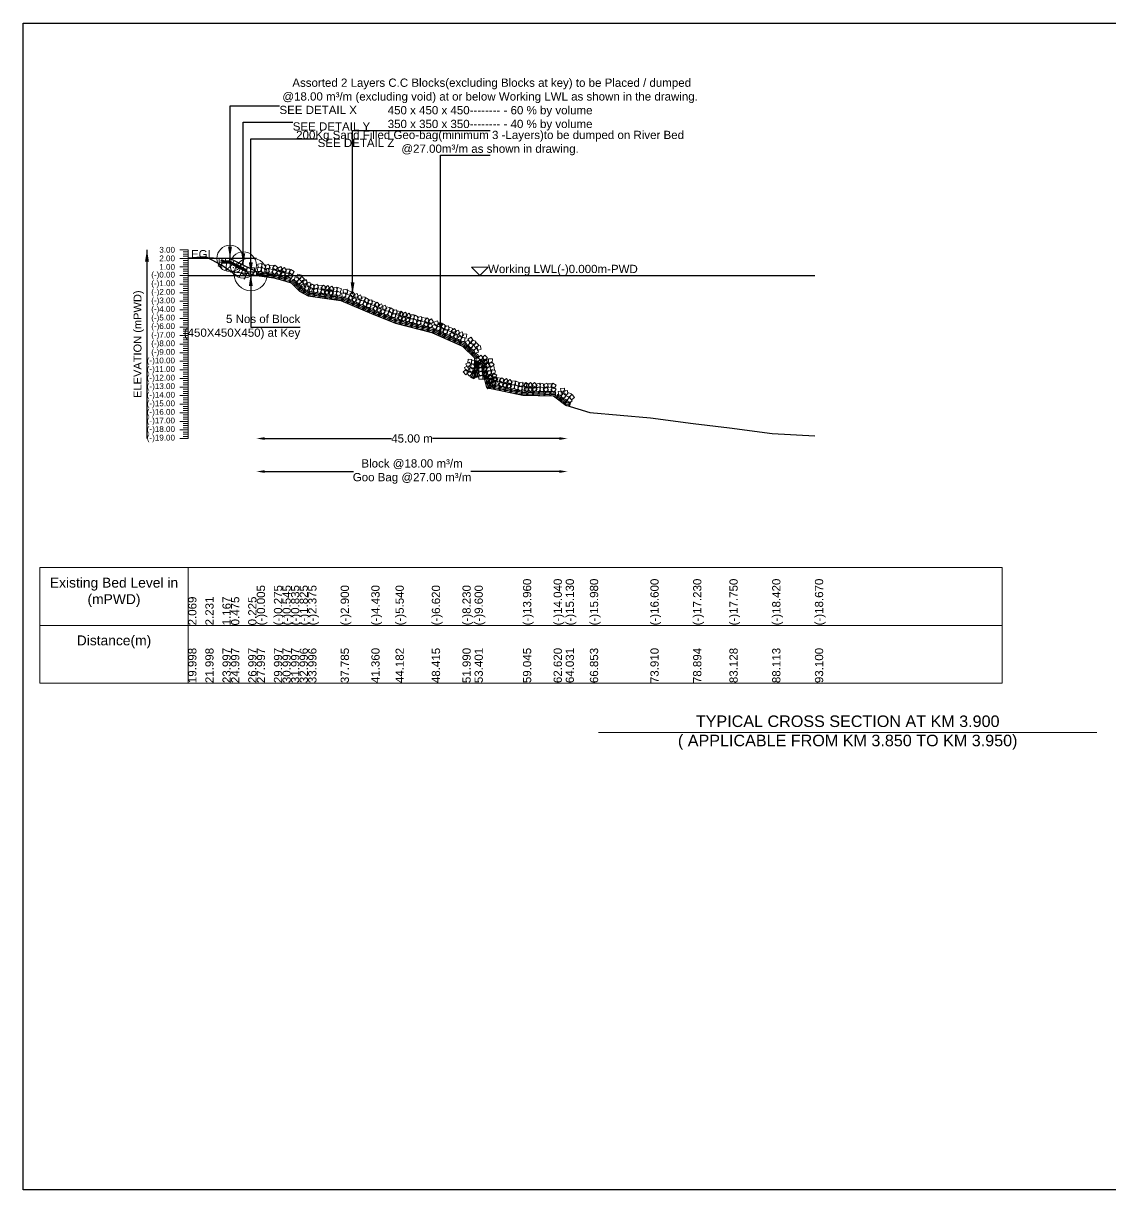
# Model space of a CAD drawing. Header units: inches. Extents: x 89000 to 1304432, y -10828 to 220529.
# Drawn here: x 776460 to 783055, y 172130 to 179201 of the extents above; entities that cross this region are included whole.
import ezdxf

# ---------------------------------------------------------------- set-up
doc = ezdxf.new("R2010")
doc.units = ezdxf.units.IN
doc.header["$LTSCALE"] = 7
doc.header["$MEASUREMENT"] = 0
for name, color, linetype, lineweight in [('Cross section Data Border', 7, 'Continuous', 9), ('Cross Section Labels', 7, 'Continuous', 9), ('Existing_Bed_Level for Xsection', 7, 'Continuous', 25), ('Long Section Labels', 7, 'Continuous', 9)]:
    doc.layers.add(name, color=color, linetype=linetype, lineweight=lineweight)
doc.styles.get("Standard").update_dxf_attribs({"font": 'arial.ttf'})
doc.dimstyles.new('Appron Lebeling Style', dxfattribs={"dimtxt": 50, "dimasz": 50, "dimexe": 0.18, "dimexo": 0.0625, "dimgap": 0.09, "dimtad": 0, "dimtih": 1, "dimtoh": 1, "dimdec": 4, "dimzin": 0, "dimdsep": 46, "dimtxsty": 'Standard', "dimcen": 0.09, "dimse1": 1, "dimse2": 1, "dimadec": 0, "dimazin": 0, "dimtfac": 1, "dimtdec": 4, "dimtofl": 0, "dimtmove": 0, "dimatfit": 3, "dimfxl": 1, "dimtolj": 1, "dimtzin": 0, "dimarcsym": 0})
doc.dimstyles.get("Standard").update_dxf_attribs({"dimtxt": 0.18, "dimasz": 0.18, "dimexe": 0.18, "dimexo": 0.0625, "dimgap": 0.09, "dimtad": 0, "dimtih": 1, "dimtoh": 1, "dimdec": 4, "dimzin": 0, "dimdsep": 46, "dimtxsty": 'Standard', "dimcen": 0.09, "dimadec": 0, "dimazin": 0, "dimtfac": 1, "dimtdec": 4, "dimtofl": 0, "dimtmove": 0, "dimatfit": 3, "dimfxl": 1, "dimtolj": 1, "dimtzin": 0, "dimarcsym": 0})

# ---------------------------------------------------------------- blocks, each defined once
blk = doc.blocks.new('*D76')
at = {"layer": 'Cross Section Labels', "color": 0, "lineweight": -2, "transparency": 16777216}
for p, q in [((777924.5, 176683.5), (778693.8, 176683.5)), ((779710.4, 176683.5), (778941, 176683.5))]:
    blk.add_line(p, q, dxfattribs=at)
at = {"layer": 'Cross Section Labels', "color": 0, "transparency": 16777216}
for points in [[(777924.5, 176691.8), (777924.5, 176675.1), (777874.5, 176683.5)], [(779710.4, 176691.8), (779710.4, 176675.1), (779760.4, 176683.5)]]:
    blk.add_solid(points, dxfattribs=at)
at = {"layer": 'Defpoints', "color": 0, "transparency": 16777216}
for p in [(777874.5, 177671.5), (779760.4, 176881.4), (779760.4, 176683.5)]:
    blk.add_point(p, dxfattribs=at)
at = {"layer": 'Cross Section Labels', "color": 0, "transparency": 16777216, "insert": (778817.4, 176683.5), "char_height": 50, "attachment_point": 5}
blk.add_mtext('\\A1;45.00 m', dxfattribs=at)
blk = doc.blocks.new('*D77')
at = {"layer": 'Cross Section Labels', "color": 0, "lineweight": -2, "transparency": 16777216}
for p, q in [((777924.5, 176483.5), (778461.8, 176483.5)), ((779710.4, 176483.5), (779173, 176483.5))]:
    blk.add_line(p, q, dxfattribs=at)
at = {"layer": 'Cross Section Labels', "color": 0, "transparency": 16777216}
for points in [[(777924.5, 176491.8), (777924.5, 176475.1), (777874.5, 176483.5)], [(779710.4, 176491.8), (779710.4, 176475.1), (779760.4, 176483.5)]]:
    blk.add_solid(points, dxfattribs=at)
at = {"layer": 'Defpoints', "color": 0, "transparency": 16777216}
for p in [(777874.5, 177671.5), (779760.4, 176881.4), (779760.4, 176483.5)]:
    blk.add_point(p, dxfattribs=at)
at = {"layer": 'Cross Section Labels', "color": 0, "transparency": 16777216, "insert": (778817.4, 176483.5), "char_height": 50, "attachment_point": 5}
blk.add_mtext('\\A1;Block @18.00 m³/m ^JGoo Bag @27.00 m³/m ', dxfattribs=at)

msp = doc.modelspace()

# ---------------------------------------------------------------- linework, layer by layer
msp.add_lwpolyline([(776459.68143, 179200.63194), (786459.68143, 179200.63194), (786459.68143, 172129.63194), (776459.68143, 172129.63194)], close=True)
at = {"layer": 'Cross section Data Border'}
msp.add_lwpolyline([(776559.68143, 175900.63194), (782396.83804, 175900.63194), (782396.83804, 175200.63194), (776559.68143, 175200.63194)], close=True, dxfattribs=at)
for points in [[(777459.68143, 175900.63194), (777459.68143, 175200.63194)], [(776559.68143, 175550.63194), (782396.83804, 175550.63194)]]:
    msp.add_lwpolyline(points, dxfattribs=at)
at = {"layer": 'Cross Section Labels'}
msp.add_lwpolyline([(779228.5064, 177671.47194), (779278.5064, 177721.47194), (779178.5064, 177721.47194)], close=True, dxfattribs=at)
msp.add_lwpolyline([(779947.68143, 174900.63194), (781459.68143, 174900.63194), (782971.68143, 174900.63194)], dxfattribs=at)
for centre, radius in [((777713.3064, 177775.47194), 80), ((777793.9064, 177735.17194), 80), ((777839.4064, 177679.27194), 100)]:
    msp.add_circle(centre, radius, dxfattribs=at)
at = {"layer": 'Existing_Bed_Level for Xsection'}
for points in [[(777459.68143, 177779.05994), (777563.67025, 177787.48394), (777667.65907, 177732.15594), (777719.65348, 177696.17194), (777823.6423, 177683.17194), (777875.63671, 177671.21194), (777979.62553, 177657.17194), (778031.61994, 177643.13194), (778083.61435, 177628.05194), (778135.60876, 177576.57194), (778187.60317, 177547.97194), (778384.6141, 177520.67194), (778570.52869, 177441.11194), (778717.23531, 177383.39194), (778937.37656, 177327.23194), (779123.28574, 177243.51194), (779196.63898, 177172.27194), (779196.63898, 177049.03194), (779231.01433, 177146.79194), (779270.0018, 176992.35194), (779490.14086, 176945.55194), (779676.04637, 176941.39194), (779749.40358, 176884.71194), (779896.14106, 176840.51194), (780263.09871, 176808.27194), (780522.28754, 176775.51194), (780742.4569, 176748.47194), (781001.67622, 176713.63194), (781260.97927, 176700.63194)], [(777874.5064, 177775.47194), (777459.68143, 177775.47194)], [(777921.3064, 177671.47194), (777716.60027, 177773.825), (777713.3064, 177775.47194), (777709.62374, 177775.47194), (777662.82374, 177775.47194)], [(777662.82374, 177759.87194), (777709.62374, 177759.87194), (777816.0064, 177706.68061)], [(777662.82374, 177754.67194), (777708.39618, 177754.67194), (777816.0064, 177700.86683)], [(777662.82374, 177749.47194), (777707.16863, 177749.47194), (777816.0064, 177695.05305)], [(777459.68143, 177671.47194), (781260.97927, 177671.47194)]]:
    msp.add_lwpolyline(points, dxfattribs=at)
at = {"layer": 'Long Section Labels'}
for points in [[(777459.68143, 177827.47194), (777409.68143, 177827.47194)], [(777459.68143, 177775.47194), (777409.68143, 177775.47194)], [(777459.68143, 177814.47194), (777429.68143, 177814.47194)], [(777459.68143, 177801.47194), (777429.68143, 177801.47194)], [(777459.68143, 177788.47194), (777429.68143, 177788.47194)], [(777459.68143, 176683.47194), (777459.68143, 176735.47194), (777459.68143, 176787.47194), (777459.68143, 176839.47194), (777459.68143, 176891.47194), (777459.68143, 176943.47194), (777459.68143, 176995.47194), (777459.68143, 177047.47194), (777459.68143, 177099.47194), (777459.68143, 177151.47194), (777459.68143, 177203.47194), (777459.68143, 177255.47194), (777459.68143, 177307.47194), (777459.68143, 177359.47194), (777459.68143, 177411.47194), (777459.68143, 177463.47194), (777459.68143, 177515.47194), (777459.68143, 177567.47194), (777459.68143, 177619.47194), (777459.68143, 177671.47194), (777459.68143, 177723.47194), (777459.68143, 177775.47194), (777459.68143, 177827.47194)], [(777459.68143, 177723.47194), (777409.68143, 177723.47194)], [(777459.68143, 177762.47194), (777429.68143, 177762.47194)], [(777459.68143, 177749.47194), (777429.68143, 177749.47194)], [(777459.68143, 177736.47194), (777429.68143, 177736.47194)], [(777459.68143, 177710.47194), (777429.68143, 177710.47194)], [(777459.68143, 177697.47194), (777429.68143, 177697.47194)], [(777459.68143, 177671.47194), (777409.68143, 177671.47194)], [(777459.68143, 177684.47194), (777429.68143, 177684.47194)], [(777459.68143, 177658.47194), (777429.68143, 177658.47194)], [(777459.68143, 177645.47194), (777429.68143, 177645.47194)], [(777459.68143, 177632.47194), (777429.68143, 177632.47194)], [(777459.68143, 177619.47194), (777409.68143, 177619.47194)], [(777459.68143, 177567.47194), (777409.68143, 177567.47194)], [(777459.68143, 177606.47194), (777429.68143, 177606.47194)], [(777459.68143, 177593.47194), (777429.68143, 177593.47194)], [(777459.68143, 177580.47194), (777429.68143, 177580.47194)], [(777459.68143, 177554.47194), (777429.68143, 177554.47194)], [(777459.68143, 177515.47194), (777409.68143, 177515.47194)], [(777459.68143, 177541.47194), (777429.68143, 177541.47194)], [(777459.68143, 177528.47194), (777429.68143, 177528.47194)], [(777459.68143, 177502.47194), (777429.68143, 177502.47194)], [(777459.68143, 177489.47194), (777429.68143, 177489.47194)], [(777459.68143, 177463.47194), (777409.68143, 177463.47194)], [(777459.68143, 177411.47194), (777409.68143, 177411.47194)], [(777459.68143, 177476.47194), (777429.68143, 177476.47194)], [(777459.68143, 177450.47194), (777429.68143, 177450.47194)], [(777459.68143, 177437.47194), (777429.68143, 177437.47194)], [(777459.68143, 177424.47194), (777429.68143, 177424.47194)], [(777459.68143, 177359.47194), (777409.68143, 177359.47194)], [(777459.68143, 177398.47194), (777429.68143, 177398.47194)], [(777459.68143, 177385.47194), (777429.68143, 177385.47194)], [(777459.68143, 177372.47194), (777429.68143, 177372.47194)], [(777459.68143, 177346.47194), (777429.68143, 177346.47194)], [(777459.68143, 177307.47194), (777409.68143, 177307.47194)], [(777459.68143, 177333.47194), (777429.68143, 177333.47194)], [(777459.68143, 177320.47194), (777429.68143, 177320.47194)], [(777459.68143, 177294.47194), (777429.68143, 177294.47194)], [(777459.68143, 177281.47194), (777429.68143, 177281.47194)], [(777459.68143, 177255.47194), (777409.68143, 177255.47194)], [(777459.68143, 177203.47194), (777409.68143, 177203.47194)], [(777459.68143, 177268.47194), (777429.68143, 177268.47194)], [(777459.68143, 177242.47194), (777429.68143, 177242.47194)], [(777459.68143, 177229.47194), (777429.68143, 177229.47194)], [(777459.68143, 177216.47194), (777429.68143, 177216.47194)], [(777459.68143, 177151.47194), (777409.68143, 177151.47194)], [(777459.68143, 177190.47194), (777429.68143, 177190.47194)], [(777459.68143, 177177.47194), (777429.68143, 177177.47194)], [(777459.68143, 177164.47194), (777429.68143, 177164.47194)], [(777459.68143, 177138.47194), (777429.68143, 177138.47194)], [(777459.68143, 177099.47194), (777409.68143, 177099.47194)], [(777459.68143, 177125.47194), (777429.68143, 177125.47194)], [(777459.68143, 177112.47194), (777429.68143, 177112.47194)], [(777459.68143, 177086.47194), (777429.68143, 177086.47194)], [(777459.68143, 177073.47194), (777429.68143, 177073.47194)], [(777459.68143, 177060.47194), (777429.68143, 177060.47194)], [(777459.68143, 177047.47194), (777409.68143, 177047.47194)], [(777459.68143, 176995.47194), (777409.68143, 176995.47194)], [(777459.68143, 177034.47194), (777429.68143, 177034.47194)], [(777459.68143, 177021.47194), (777429.68143, 177021.47194)], [(777459.68143, 177008.47194), (777429.68143, 177008.47194)], [(777459.68143, 176943.47194), (777409.68143, 176943.47194)], [(777459.68143, 176982.47194), (777429.68143, 176982.47194)], [(777459.68143, 176969.47194), (777429.68143, 176969.47194)], [(777459.68143, 176956.47194), (777429.68143, 176956.47194)], [(777459.68143, 176930.47194), (777429.68143, 176930.47194)], [(777459.68143, 176917.47194), (777429.68143, 176917.47194)], [(777459.68143, 176891.47194), (777409.68143, 176891.47194)], [(777459.68143, 176904.47194), (777429.68143, 176904.47194)], [(777459.68143, 176878.47194), (777429.68143, 176878.47194)], [(777459.68143, 176865.47194), (777429.68143, 176865.47194)], [(777459.68143, 176852.47194), (777429.68143, 176852.47194)], [(777459.68143, 176839.47194), (777409.68143, 176839.47194)], [(777459.68143, 176787.47194), (777409.68143, 176787.47194)], [(777459.68143, 176826.47194), (777429.68143, 176826.47194)], [(777459.68143, 176813.47194), (777429.68143, 176813.47194)], [(777459.68143, 176800.47194), (777429.68143, 176800.47194)], [(777459.68143, 176735.47194), (777409.68143, 176735.47194)], [(777459.68143, 176774.47194), (777429.68143, 176774.47194)], [(777459.68143, 176761.47194), (777429.68143, 176761.47194)], [(777459.68143, 176748.47194), (777429.68143, 176748.47194)], [(777459.68143, 176722.47194), (777429.68143, 176722.47194)], [(777459.68143, 176709.47194), (777429.68143, 176709.47194)], [(777459.68143, 176683.47194), (777409.68143, 176683.47194)], [(777459.68143, 176696.47194), (777429.68143, 176696.47194)]]:
    msp.add_lwpolyline(points, dxfattribs=at)
for points in [[(777662.82374, 177775.47194), (777647.22374, 177775.47194), (777647.22374, 177752.07194), (777662.82374, 177752.07194)], [(777686.22374, 177775.47194), (777662.82374, 177775.47194), (777662.82374, 177759.87194), (777686.22374, 177759.87194)], [(777709.62374, 177775.47194), (777686.22374, 177775.47194), (777686.22374, 177759.87194), (777709.62374, 177759.87194)], [(777737.52987, 177763.3602), (777716.60027, 177773.825), (777709.62374, 177759.87194), (777730.55333, 177749.40714)], [(777662.82374, 177752.07194), (777647.22374, 177752.07194), (777647.22374, 177728.67194), (777662.82374, 177728.67194)], [(777758.45946, 177752.89541), (777737.52987, 177763.3602), (777730.55333, 177749.40714), (777751.48293, 177738.94234)], [(777779.38906, 177742.43061), (777758.45946, 177752.89541), (777751.48293, 177738.94234), (777772.41253, 177728.47754)], [(777800.31865, 177731.96581), (777779.38906, 177742.43061), (777772.41253, 177728.47754), (777793.34212, 177718.01275)], [(777821.24825, 177721.50101), (777800.31865, 177731.96581), (777793.34212, 177718.01275), (777814.27172, 177707.54795)], [(777827.7064, 177694.87194), (777804.3064, 177694.87194), (777804.3064, 177671.47194), (777827.7064, 177671.47194)], [(777839.4064, 177718.27194), (777816.0064, 177718.27194), (777816.0064, 177694.87194), (777839.4064, 177694.87194)], [(777851.1064, 177694.87194), (777827.7064, 177694.87194), (777827.7064, 177671.47194), (777851.1064, 177671.47194)], [(777862.8064, 177718.27194), (777839.4064, 177718.27194), (777839.4064, 177694.87194), (777862.8064, 177694.87194)], [(777874.5064, 177694.87194), (777851.1064, 177694.87194), (777851.1064, 177671.47194), (777874.5064, 177671.47194)], [(777901.30939, 177720.77374), (777878.10022, 177717.79142), (777881.08253, 177694.58225), (777904.29171, 177697.56457)], [(777904.44032, 177743.96333), (777881.23115, 177740.98102), (777884.21346, 177717.77184), (777907.42264, 177720.75416)], [(777929.69443, 177710.82545), (777908.10716, 177719.85594), (777899.07668, 177698.26867), (777920.66395, 177689.23818)], [(777932.82537, 177734.01505), (777911.23809, 177743.04554), (777902.20761, 177721.45826), (777923.79488, 177712.42778)], [(777943.96675, 177716.67809), (777922.31319, 177707.80773), (777931.18355, 177686.15417), (777952.83711, 177695.02453)], [(777947.09768, 177739.86769), (777925.44412, 177730.99732), (777934.31448, 177709.34376), (777955.96804, 177718.21413)], [(777973.92501, 177708.31453), (777950.73541, 177711.44546), (777947.60448, 177688.25587), (777970.79407, 177685.12494)], [(777977.05594, 177731.50412), (777953.86634, 177734.63506), (777950.73541, 177711.44546), (777973.92501, 177708.31453)], [(778000.36486, 177697.26962), (777981.83899, 177711.56479), (777967.54381, 177693.03892), (777986.06969, 177678.74374)], [(778003.49579, 177720.45921), (777984.96992, 177734.75439), (777970.67474, 177716.22851), (777989.20062, 177701.93334)], [(778015.73512, 177704.14913), (777995.44283, 177692.49654), (778007.09543, 177672.20425), (778027.38772, 177683.85684)], [(778021.83531, 177726.74001), (778001.54302, 177715.08741), (778013.19562, 177694.79512), (778033.48791, 177706.44772)], [(778049.98203, 177677.76937), (778038.31328, 177698.05237), (778018.03027, 177686.38362), (778029.69902, 177666.10062)], [(778056.08222, 177700.36024), (778044.41347, 177720.64325), (778024.13046, 177708.9745), (778035.79921, 177688.69149)], [(778075.65491, 177709.44154), (778052.25973, 177709.9162), (778051.78506, 177686.52102), (778075.18025, 177686.04635)], [(778102.2615, 177695.41413), (778082.24287, 177707.53082), (778070.12618, 177687.51219), (778090.14481, 177675.3955)], [(778069.13679, 177686.96768), (778045.74161, 177687.44235), (778045.26694, 177664.04716), (778068.66213, 177663.5725)], [(778095.74339, 177672.94027), (778075.72475, 177685.05697), (778063.60806, 177665.03834), (778083.62669, 177652.92164)], [(778130.63551, 177657.76803), (778108.00658, 177663.7255), (778102.04911, 177641.09657), (778124.67804, 177635.1391)], [(778149.51676, 177633.05072), (778132.88841, 177649.51456), (778116.42457, 177632.88621), (778133.05292, 177616.42237)], [(778147.09935, 177674.39638), (778124.47042, 177680.35385), (778118.51295, 177657.72492), (778141.14188, 177651.76745)], [(778165.98059, 177649.67907), (778149.35224, 177666.14291), (778132.88841, 177649.51456), (778149.51676, 177633.05072)], [(778163.97439, 177608.31142), (778157.79222, 177630.88), (778135.22364, 177624.69783), (778141.40581, 177602.12925)], [(778180.43823, 177624.93977), (778174.25606, 177647.50835), (778151.68748, 177641.32618), (778157.86965, 177618.7576)], [(778177.8837, 177642.52939), (778155.40871, 177636.0152), (778161.9229, 177613.54021), (778184.39789, 177620.0544)], [(778204.90719, 177608.78811), (778198.3751, 177631.25791), (778175.9053, 177624.72583), (778182.43739, 177602.25603)], [(778166.60587, 177622.02645), (778144.13088, 177615.51226), (778150.64507, 177593.03727), (778173.12006, 177599.55146)], [(778193.62936, 177588.28517), (778187.09727, 177610.75497), (778164.62747, 177604.22289), (778171.15956, 177581.75309)], [(778213.78475, 177593.54716), (778191.06039, 177599.1296), (778185.47796, 177576.40524), (778208.20231, 177570.8228)], [(778224.13201, 177589.8446), (778202.57639, 177598.9504), (778193.4706, 177577.39479), (778215.02621, 177568.28899)], [(778227.34388, 177613.02313), (778205.78826, 177622.12892), (778196.68247, 177600.57331), (778218.23808, 177591.46751)], [(778225.06258, 177614.0501), (778202.33822, 177619.63254), (778196.75579, 177596.90818), (778219.48014, 177591.32574)], [(778238.42466, 177595.64738), (778216.74027, 177586.85266), (778225.53498, 177565.16827), (778247.21938, 177573.96299)], [(778241.63653, 177618.8259), (778219.95214, 177610.03119), (778228.74686, 177588.34679), (778250.43125, 177597.14151)], [(778268.35354, 177587.17928), (778245.17502, 177590.39115), (778241.96315, 177567.21263), (778265.14167, 177564.00076)], [(778271.56541, 177610.3578), (778248.38689, 177613.56967), (778245.17502, 177590.39115), (778268.35354, 177587.17928)], [(778294.75468, 177576.04213), (778276.27882, 177590.40189), (778261.91906, 177571.92604), (778280.39491, 177557.56627)], [(778297.96655, 177599.22065), (778279.49069, 177613.58041), (778265.13093, 177595.10456), (778283.60678, 177580.7448)], [(778303.79305, 177587.161), (778285.1266, 177573.04987), (778299.23773, 177554.38343), (778317.90417, 177568.49455)], [(778307.00492, 177610.33952), (778288.33848, 177596.2284), (778302.4496, 177577.56195), (778321.11604, 177591.67307)], [(778341.0845, 177565.29573), (778326.95852, 177583.95093), (778308.30332, 177569.82495), (778322.4293, 177551.16975)], [(778344.29638, 177588.47425), (778330.17039, 177607.12946), (778311.51519, 177593.00347), (778325.64117, 177574.34827)], [(778358.03152, 177577.40883), (778334.81208, 177574.50756), (778337.71335, 177551.28811), (778360.93279, 177554.18938)], [(778361.24339, 177600.58735), (778338.02395, 177597.68608), (778340.92522, 177574.46663), (778364.14466, 177577.36791)], [(778386.38166, 177567.36151), (778364.82605, 177576.4673), (778355.72025, 177554.91169), (778377.27586, 177545.80589)], [(778389.59353, 177590.54003), (778368.03792, 177599.64583), (778358.93212, 177578.09021), (778380.48774, 177568.98442)], [(778413.93913, 177567.07689), (778390.70363, 177564.30715), (778393.47337, 177541.07165), (778416.70887, 177543.84139)], [(778423.14533, 177588.58981), (778399.90983, 177585.82007), (778402.67957, 177562.58457), (778425.91507, 177565.35431)], [(778440.57873, 177551.02142), (778419.06581, 177560.22763), (778409.8596, 177538.71471), (778431.37253, 177529.5085)], [(778449.78494, 177572.53434), (778428.27202, 177581.74055), (778419.06581, 177560.22763), (778440.57873, 177551.02142)], [(778472.31815, 177554.83377), (778458.27931, 177573.55464), (778439.55844, 177559.51579), (778453.59729, 177540.79492)], [(778483.96704, 177563.17791), (778462.24188, 177554.4844), (778470.93539, 177532.75923), (778492.66056, 177541.45275)], [(778514.17866, 177532.25865), (778505.46785, 177553.97689), (778483.74961, 177545.26608), (778492.46042, 177523.54784)], [(778463.11195, 177533.32085), (778449.0731, 177552.04171), (778430.35223, 177538.00287), (778444.39108, 177519.282)], [(778474.76084, 177541.66499), (778453.03567, 177532.97148), (778461.72918, 177511.24631), (778483.45435, 177519.93983)], [(778504.97245, 177510.74573), (778496.26164, 177532.46397), (778474.54341, 177523.75316), (778483.25422, 177502.03492)], [(778524.51246, 177517.96493), (778501.34916, 177521.28484), (778498.02925, 177498.12155), (778521.19254, 177494.80164)], [(778533.71866, 177539.47785), (778510.55537, 177542.79776), (778507.23546, 177519.63447), (778530.39875, 177516.31456)], [(778549.21297, 177500.80208), (778530.81873, 177515.26623), (778516.35457, 177496.87199), (778534.74882, 177482.40784)], [(778558.41918, 177522.315), (778540.02494, 177536.77916), (778525.56078, 177518.38491), (778543.95502, 177503.92076)], [(778564.52958, 177502.63345), (778541.29407, 177499.86371), (778544.06381, 177476.62821), (778567.29932, 177479.39795)], [(778573.73578, 177524.14637), (778550.50028, 177521.37663), (778553.27002, 177498.14113), (778576.50552, 177500.91087)], [(778591.16918, 177486.57798), (778569.65626, 177495.78419), (778560.45005, 177474.27127), (778581.96297, 177465.06506)], [(778600.37539, 177508.0909), (778578.86246, 177517.29711), (778569.65626, 177495.78419), (778591.16918, 177486.57798)], [(778612.86407, 177470.13961), (778598.27878, 177488.43795), (778579.98043, 177473.85267), (778594.56572, 177455.55432)], [(778621.43129, 177491.91489), (778606.846, 177510.21323), (778588.54766, 177495.62794), (778603.13295, 177477.3296)], [(778632.82883, 177500.59922), (778611.36972, 177491.26826), (778620.70068, 177469.80916), (778642.15978, 177479.14011)], [(778663.93988, 177470.58515), (778654.59184, 177492.03682), (778633.14017, 177482.68877), (778642.48821, 177461.23711)], [(778624.2616, 177478.82394), (778602.80249, 177469.49299), (778612.13345, 177448.03388), (778633.59256, 177457.36484)], [(778655.37266, 177448.80987), (778646.02461, 177470.26154), (778624.57295, 177460.9135), (778633.92099, 177439.46183)], [(778674.69106, 177456.60266), (778651.43987, 177459.23745), (778648.80509, 177435.98626), (778672.05628, 177433.35147)], [(778683.25829, 177478.37794), (778660.0071, 177481.01272), (778657.37231, 177457.76153), (778680.62351, 177455.12675)], [(778699.88739, 177440.17634), (778681.07425, 177454.09127), (778667.15931, 177435.27813), (778685.97246, 177421.36319)], [(778708.45462, 177461.95161), (778689.64147, 177475.86655), (778675.72654, 177457.0534), (778694.53969, 177443.13847)], [(778715.14327, 177442.45899), (778691.99964, 177439.00465), (778695.45399, 177415.86102), (778718.59761, 177419.31536)], [(778723.7105, 177464.23427), (778700.56687, 177460.77992), (778704.02121, 177437.6363), (778727.16484, 177441.09064)], [(778742.24515, 177427.1968), (778720.46988, 177435.76403), (778711.90265, 177413.98875), (778733.67793, 177405.42153)], [(778750.81238, 177448.97208), (778729.03711, 177457.53931), (778720.46988, 177435.76403), (778742.24515, 177427.1968)], [(778761.57581, 177415.9539), (778744.82207, 177432.29012), (778728.48585, 177415.53638), (778745.23959, 177399.20016)], [(778767.3601, 177438.62771), (778750.60636, 177454.96394), (778734.27014, 177438.2102), (778751.02388, 177421.87398)], [(778771.80114, 177425.99203), (778751.67346, 177414.05734), (778763.60815, 177393.92967), (778783.73582, 177405.86435)], [(778777.58543, 177448.66584), (778757.45776, 177436.73116), (778769.39244, 177416.60348), (778789.52012, 177428.53817)], [(778806.4129, 177400.09283), (778794.46219, 177420.21099), (778774.34402, 177408.26028), (778786.29473, 177388.14212)], [(778812.19719, 177422.76664), (778800.24648, 177442.88481), (778780.12832, 177430.9341), (778792.07902, 177410.81593)], [(778830.39274, 177432.90816), (778806.99449, 177432.62225), (778807.2804, 177409.224), (778830.67865, 177409.50991)], [(778857.44116, 177419.75285), (778837.03932, 177431.21256), (778825.57961, 177410.81072), (778845.98145, 177399.35101)], [(778872.29318, 177423.92054), (778849.76115, 177417.60647), (778856.07522, 177395.07444), (778878.60726, 177401.38851)], [(778901.08707, 177412.15796), (778878.41326, 177417.94225), (778872.62896, 177395.26844), (778895.30278, 177389.48414)], [(778926.07682, 177398.13766), (778909.32308, 177414.47389), (778892.98685, 177397.72015), (778909.74059, 177381.38392)], [(778824.60845, 177410.23434), (778801.21019, 177409.94843), (778801.49611, 177386.55018), (778824.89436, 177386.83609)], [(778851.65687, 177397.07903), (778831.25503, 177408.53874), (778819.79532, 177388.1369), (778840.19716, 177376.67719)], [(778866.50889, 177401.24673), (778843.97686, 177394.93265), (778850.29093, 177372.40062), (778872.82296, 177378.71469)], [(778895.30278, 177389.48414), (778872.62896, 177395.26844), (778866.84467, 177372.59462), (778889.51849, 177366.81033)], [(778920.29252, 177375.46385), (778903.53879, 177391.80007), (778887.20256, 177375.04633), (778903.9563, 177358.71011)], [(778930.51786, 177385.50197), (778910.39018, 177373.56729), (778922.32486, 177353.43961), (778942.45254, 177365.3743)], [(778936.30215, 177408.17579), (778916.17447, 177396.24111), (778928.10916, 177376.11343), (778948.23683, 177388.04811)], [(778970.29695, 177354.33085), (778961.99528, 177376.20875), (778940.11738, 177367.90708), (778948.41905, 177346.02918)], [(778979.90529, 177375.6672), (778971.60362, 177397.54509), (778949.72573, 177389.24343), (778958.02739, 177367.36553)], [(778989.969, 177361.18205), (778966.87209, 177364.93611), (778963.11803, 177341.8392), (778986.21494, 177338.08514)], [(778999.57734, 177382.51839), (778976.48043, 177386.27245), (778972.72637, 177363.17555), (778995.82328, 177359.42149)], [(779014.34305, 177343.55863), (778996.22351, 177358.36547), (778981.41668, 177340.24593), (778999.53621, 177325.43909)], [(779023.95139, 177364.89498), (779005.83185, 177379.70181), (778991.02502, 177361.58228), (779009.14456, 177346.77544)], [(779029.69132, 177345.10222), (779006.40793, 177342.76905), (779008.7411, 177319.48566), (779032.02449, 177321.81882)], [(779039.29967, 177366.43856), (779016.01627, 177364.1054), (779018.34944, 177340.82201), (779041.63283, 177343.15517)], [(779065.63325, 177349.88595), (779044.2969, 177359.49429), (779034.68856, 177338.15794), (779056.0249, 177328.5496)], [(779087.83028, 177331.76558), (779074.14527, 177350.74664), (779055.16422, 177337.06162), (779068.84923, 177318.08057)], [(779056.0249, 177328.5496), (779034.68856, 177338.15794), (779025.08021, 177316.82159), (779046.41656, 177307.21325)], [(779078.22194, 177310.42924), (779064.53692, 177329.41029), (779045.55587, 177315.72527), (779059.24089, 177296.74422)], [(779090.02539, 177318.55328), (779068.14089, 177310.26904), (779076.42512, 177288.38454), (779098.30963, 177296.66878)], [(779099.63373, 177339.88963), (779077.74923, 177331.60539), (779086.03347, 177309.72089), (779107.91797, 177318.00513)], [(779119.65138, 177287.07245), (779111.34972, 177308.95035), (779089.47182, 177300.64869), (779097.77349, 177278.77079)], [(779129.25973, 177308.4088), (779120.95806, 177330.2867), (779099.08017, 177321.98503), (779107.38183, 177300.10714)], [(779139.32343, 177293.92365), (779116.22653, 177297.67771), (779112.47247, 177274.5808), (779135.56938, 177270.82674)], [(779148.93178, 177315.26), (779125.83487, 177319.01406), (779122.08081, 177295.91715), (779145.17772, 177292.16309)], [(779172.45065, 177260.57046), (779160.45979, 177280.66472), (779140.36553, 177268.67386), (779152.35639, 177248.5796)], [(779188.75338, 177277.3568), (779176.76252, 177297.45105), (779156.66826, 177285.46019), (779168.65913, 177265.36593)], [(779203.70932, 177273.57892), (779181.02399, 177279.31792), (779175.28499, 177256.6326), (779197.97032, 177250.8936)], [(779187.40658, 177256.79259), (779164.72126, 177262.53159), (779158.98226, 177239.84627), (779181.66758, 177234.10727)], [(779206.52529, 177232.2585), (779189.73895, 177248.56123), (779173.43622, 177231.7749), (779190.22255, 177215.47217)], [(779222.82802, 177249.04483), (779206.04169, 177265.34756), (779189.73895, 177248.56123), (779206.52529, 177232.2585)], [(779221.22079, 177207.65976), (779214.82129, 177230.16767), (779192.31337, 177223.76817), (779198.71288, 177201.26025)], [(779237.52353, 177224.44609), (779231.12403, 177246.95401), (779208.61611, 177240.5545), (779215.01561, 177218.04659)], [(779165.33991, 177145.79951), (779144.24579, 177135.67044), (779154.37487, 177114.57632), (779175.46898, 177124.7054)], [(779156.84334, 177164.81889), (779155.0637, 177141.48666), (779178.39593, 177139.70703), (779180.17556, 177163.03926)], [(779187.41495, 177138.03727), (779166.32083, 177127.90819), (779176.44991, 177106.81407), (779197.54403, 177116.94315)], [(779178.91838, 177157.05664), (779177.13875, 177133.72441), (779200.47098, 177131.94478), (779202.25061, 177155.27701)], [(779251.40528, 177171.86578), (779234.86557, 177188.41866), (779218.31268, 177171.87896), (779234.85239, 177155.32607)], [(779234.86557, 177131.92607), (779251.40528, 177148.47896), (779234.85239, 177165.01866), (779218.31268, 177148.46578)], [(779249.19016, 177116.80209), (779243.12926, 177139.40354), (779220.52781, 177133.34264), (779226.58871, 177110.74119)], [(779274.80528, 177171.86578), (779258.26557, 177188.41866), (779241.71268, 177171.87896), (779258.25239, 177155.32607)], [(779258.26557, 177131.92607), (779274.80528, 177148.47896), (779258.25239, 177165.01866), (779241.71268, 177148.46578)], [(779272.59016, 177116.80209), (779266.52926, 177139.40354), (779243.92781, 177133.34264), (779249.98871, 177110.74119)], [(779281.44181, 177136.97304), (779281.7863, 177160.3705), (779258.38884, 177160.71499), (779258.04435, 177137.31753)], [(779292.18724, 177125.90561), (779275.89301, 177142.7002), (779259.09843, 177126.40597), (779275.39266, 177109.61138)], [(779304.13004, 177142.70055), (779304.47453, 177166.09801), (779281.07707, 177166.4425), (779280.73258, 177143.04504)], [(779314.87547, 177131.63312), (779298.58124, 177148.42771), (779281.78666, 177132.13348), (779298.08089, 177115.33889)], [(779145.58472, 177102.53671), (779127.83402, 177087.28965), (779143.08107, 177069.53895), (779160.83177, 177084.78601)], [(779136.48792, 177113.60783), (779146.60019, 177092.50565), (779167.70237, 177102.61792), (779157.59009, 177123.7201)], [(779167.65976, 177094.77446), (779149.90906, 177079.5274), (779165.15612, 177061.77671), (779182.90681, 177077.02376)], [(779158.56296, 177105.84558), (779168.67523, 177084.7434), (779189.77741, 177094.85568), (779179.66514, 177115.95785)], [(779250.83891, 177073.9803), (779239.15105, 177094.2523), (779218.87905, 177082.56443), (779230.56692, 177062.29244)], [(779243.12926, 177087.34119), (779249.19016, 177109.94264), (779226.58871, 177116.00354), (779220.52781, 177093.40209)], [(779246.55898, 177043.17237), (779246.55898, 177066.57237), (779223.15898, 177066.57237), (779223.15898, 177043.17237)], [(779274.23891, 177073.9803), (779262.55105, 177094.2523), (779242.27905, 177082.56443), (779253.96692, 177062.29244)], [(779266.52926, 177087.34119), (779272.59016, 177109.94264), (779249.98871, 177116.00354), (779243.92781, 177093.40209)], [(779269.95898, 177043.17237), (779269.95898, 177066.57237), (779246.55898, 177066.57237), (779246.55898, 177043.17237)], [(779295.57821, 177094.9872), (779289.8507, 177117.67543), (779267.16248, 177111.94792), (779272.88999, 177089.2597)], [(779295.1707, 177066.33603), (779301.54116, 177088.85218), (779279.02501, 177095.22265), (779272.65455, 177072.70649)], [(779308.86998, 177062.13468), (779288.78179, 177074.13572), (779276.78076, 177054.04754), (779296.86894, 177042.0465)], [(779310.33662, 177055.22923), (779289.48957, 177065.85752), (779278.86128, 177045.01047), (779299.70833, 177034.38218)], [(779318.26644, 177100.71471), (779312.53893, 177123.40294), (779289.8507, 177117.67543), (779295.57821, 177094.9872)], [(779317.85893, 177072.06354), (779324.22939, 177094.57969), (779301.71324, 177100.95016), (779295.34277, 177078.434)], [(779331.5582, 177067.86219), (779311.47002, 177079.86323), (779299.46898, 177059.77505), (779319.55717, 177047.77401)], [(779325.00864, 177059.99202), (779302.74934, 177052.77512), (779309.96623, 177030.51582), (779332.22553, 177037.73272)], [(779305.47069, 177032.34075), (779284.62364, 177042.96903), (779273.99535, 177022.12198), (779294.84241, 177011.4937)], [(779302.60922, 177019.3615), (779314.59426, 177039.45923), (779294.49653, 177051.44427), (779282.51149, 177031.34653)], [(779320.19992, 177008.20372), (779308.79132, 177028.63419), (779288.36086, 177017.22559), (779299.76945, 176996.79513)], [(779320.14271, 177037.10354), (779297.88341, 177029.88664), (779305.10031, 177007.62734), (779327.3596, 177014.84424)], [(779325.29745, 177025.08901), (779337.28249, 177045.18674), (779317.18475, 177057.17178), (779305.19972, 177037.07404)], [(779342.88814, 177013.93123), (779331.47955, 177034.3617), (779311.04908, 177022.9531), (779322.45768, 177002.52264)], [(779349.3872, 177026.51079), (779326.49871, 177031.37671), (779321.63278, 177008.48823), (779344.52127, 177003.6223)], [(779354.25313, 177049.39927), (779331.36464, 177054.2652), (779326.49871, 177031.37671), (779349.3872, 177026.51079)], [(779374.92161, 177013.50886), (779357.52319, 177029.15671), (779341.87534, 177011.75829), (779359.27376, 176996.11045)], [(779379.78754, 177036.39735), (779362.38912, 177052.04519), (779346.74127, 177034.64678), (779364.13969, 177018.99893)], [(779384.73414, 177023.95088), (779365.10373, 177011.21482), (779377.83979, 176991.58442), (779397.47019, 177004.32047)], [(779389.60007, 177046.83937), (779369.96966, 177034.10331), (779382.70571, 177014.4729), (779402.33612, 177027.20896)], [(779420.36142, 176999.46743), (779407.60973, 177019.08769), (779387.98947, 177006.33601), (779400.74116, 176986.71575)], [(779425.22735, 177022.35592), (779412.47566, 177041.97618), (779392.8554, 177029.22449), (779405.60709, 177009.60423)], [(779438.13353, 177010.33392), (779414.7658, 177009.10539), (779415.99433, 176985.73766), (779439.36206, 176986.9662)], [(779442.99945, 177033.22241), (779419.63173, 177031.99387), (779420.86026, 177008.62614), (779444.22799, 177009.85468)], [(779465.69008, 176998.27925), (779444.84303, 177008.90753), (779434.21475, 176988.06048), (779455.0618, 176977.43219)], [(779470.55601, 177021.16773), (779449.70896, 177031.79601), (779439.08068, 177010.94896), (779459.92773, 177000.32068)], [(779480.3621, 177003.04203), (779458.1028, 176995.82513), (779465.3197, 176973.56583), (779487.579, 176980.78273)], [(779485.22803, 177025.93052), (779462.96873, 177018.71362), (779470.18563, 176996.45432), (779492.44493, 177003.67122)], [(779509.60659, 176992.44928), (779486.71811, 176997.31521), (779481.85218, 176974.42673), (779504.74066, 176969.5608)], [(779514.47252, 177015.33777), (779491.58404, 177020.2037), (779486.71811, 176997.31521), (779509.60659, 176992.44928)], [(779528.05071, 176987.22634), (779508.04526, 176999.36479), (779495.90681, 176979.35934), (779515.91226, 176967.22089)], [(779528.5742, 177010.62048), (779508.56875, 177022.75893), (779496.4303, 177002.75348), (779516.43575, 176990.61503)], [(779535.74965, 176999.31136), (779518.83089, 176983.1461), (779534.99615, 176966.22734), (779551.91491, 176982.3926)], [(779536.27314, 177022.7055), (779519.35438, 177006.54024), (779535.51964, 176989.62148), (779552.4384, 177005.78674)], [(779575.30935, 176981.88228), (779559.13062, 176998.78816), (779542.22474, 176982.60944), (779558.40347, 176965.70356)], [(779575.83284, 177005.27643), (779559.65411, 177022.18231), (779542.74823, 177006.00358), (779558.92696, 176989.0977)], [(779590.75, 176995.86494), (779568.01862, 176990.31118), (779573.57238, 176967.5798), (779596.30376, 176973.13356)], [(779591.27349, 177019.25908), (779568.54211, 177013.70533), (779574.09587, 176990.97394), (779596.82725, 176996.5277)], [(779620.06794, 176989.14648), (779597.60774, 176995.71149), (779591.04273, 176973.25128), (779613.50293, 176966.68628)], [(779620.59143, 177012.54062), (779598.13123, 177019.10563), (779591.56622, 176996.64543), (779614.02642, 176990.08042)], [(779633.59796, 176996.5553), (779613.06956, 176985.32388), (779624.30099, 176964.79548), (779644.82939, 176976.02691)], [(779634.12145, 177019.94945), (779613.59305, 177008.71802), (779624.82448, 176988.18962), (779645.35288, 176999.42105)], [(779664.30244, 176991.58723), (779640.90829, 176992.11072), (779640.3848, 176968.71657), (779663.77895, 176968.19308)], [(779664.82593, 177014.98137), (779641.43178, 177015.50486), (779640.90829, 176992.11072), (779664.30244, 176991.58723)], [(779691.80971, 176983.56191), (779671.80426, 176995.70036), (779659.66581, 176975.69491), (779679.67126, 176963.55646)], [(779692.3332, 177006.95605), (779672.32775, 177019.0945), (779660.1893, 176999.08906), (779680.19475, 176986.9506)], [(779741.43913, 176989.6464), (779718.22805, 176986.67898), (779721.19546, 176963.46789), (779744.40655, 176966.43531)], [(779727.13207, 176971.1297), (779703.92098, 176968.16229), (779706.8884, 176944.9512), (779730.09949, 176947.91862)], [(779748.62424, 176933.62198), (779745.63834, 176956.8307), (779722.42962, 176953.8448), (779725.41552, 176930.63608)], [(779762.9313, 176952.13868), (779759.9454, 176975.34739), (779736.73668, 176972.36149), (779739.72258, 176949.15278)], [(779769.35025, 176935.7102), (779747.75975, 176944.73296), (779738.73699, 176923.14245), (779760.3275, 176914.1197)], [(779783.65732, 176954.22689), (779762.06681, 176963.24965), (779753.04405, 176941.65915), (779774.63456, 176932.63639)], [(779788.9573, 176912.90136), (779774.77822, 176931.51624), (779756.16334, 176917.33716), (779770.34242, 176898.72228)], [(779803.26436, 176931.41806), (779789.08528, 176950.03294), (779770.4704, 176935.85386), (779784.64948, 176917.23898)]]:
    msp.add_lwpolyline(points, close=True, dxfattribs=at)
for centre, major_axis in [((777894.59429, 177690.95291), (17.14999, -2.3155)), ((777892.2287, 177673.43188), (17.14999, -2.3155)), ((777893.4115, 177682.1924), (17.14999, -2.3155)), ((777926.52869, 177668.80089), (17.14999, -2.3155)), ((777927.71148, 177677.5614), (17.14999, -2.3155)), ((777928.89428, 177686.32191), (17.14999, -2.3155)), ((777960.82867, 177664.16989), (17.14999, -2.3155)), ((777962.01147, 177672.9304), (17.14999, -2.3155)), ((777963.19427, 177681.69092), (17.14999, -2.3155)), ((777995.30452, 177657.51646), (16.70721, -4.51143)), ((777997.60904, 177666.05079), (16.70721, -4.51143)), ((777999.91356, 177674.58512), (16.70721, -4.51143)), ((778028.71894, 177648.4936), (16.70721, -4.51143)), ((778031.02345, 177657.02793), (16.70721, -4.51143)), ((778033.32797, 177665.56226), (16.70721, -4.51143)), ((778062.0602, 177638.90546), (16.62066, -4.82051)), ((778064.5226, 177647.39558), (16.62066, -4.82051)), ((778066.985, 177655.88571), (16.62066, -4.82051)), ((778094.46054, 177623.53303), (12.29759, -12.17592)), ((778100.68021, 177629.81486), (12.29759, -12.17592)), ((778106.89988, 177636.09668), (12.29759, -12.17592)), ((778131.49506, 177611.74483), (12.29759, -12.17592)), ((778119.05572, 177599.18119), (12.29759, -12.17592)), ((778125.27539, 177605.46301), (12.29759, -12.17592)), ((778143.8206, 177577.09949), (15.16306, -8.34058)), ((778148.08111, 177584.84504), (15.16306, -8.34058)), ((778152.34163, 177592.5906), (15.16306, -8.34058)), ((778174.14673, 177560.41832), (15.16306, -8.34058)), ((778178.40724, 177568.16388), (15.16306, -8.34058)), ((778182.66775, 177575.90943), (15.16306, -8.34058)), ((778204.87274, 177550.04111), (17.1418, -2.37536)), ((778206.08611, 177558.79744), (17.1418, -2.37536)), ((778207.29949, 177567.55377), (17.1418, -2.37536)), ((778240.36972, 177554.04673), (17.1418, -2.37536)), ((778241.5831, 177562.80306), (17.1418, -2.37536)), ((778274.65333, 177549.29601), (17.1418, -2.37536)), ((778275.86671, 177558.05234), (17.1418, -2.37536)), ((778310.15032, 177553.30163), (17.1418, -2.37536)), ((778344.43393, 177548.55092), (17.1418, -2.37536)), ((778239.15635, 177545.2904), (17.1418, -2.37536)), ((778273.43996, 177540.53968), (17.1418, -2.37536)), ((778307.72357, 177535.78897), (17.1418, -2.37536)), ((778308.93694, 177544.5453), (17.1418, -2.37536)), ((778342.00718, 177531.03826), (17.1418, -2.37536)), ((778343.22055, 177539.79459), (17.1418, -2.37536)), ((778376.29079, 177526.28754), (17.1418, -2.37536)), ((778377.50416, 177535.04387), (17.1418, -2.37536)), ((778378.71753, 177543.8002), (17.1418, -2.37536)), ((778409.88476, 177514.66537), (15.91, -6.8085)), ((778413.36266, 177522.79247), (15.91, -6.8085)), ((778416.84056, 177530.91957), (15.91, -6.8085)), ((778441.70476, 177501.04837), (15.91, -6.8085)), ((778445.18266, 177509.17547), (15.91, -6.8085)), ((778448.66056, 177517.30257), (15.91, -6.8085)), ((778473.52476, 177487.43136), (15.91, -6.8085)), ((778477.00266, 177495.55847), (15.91, -6.8085)), ((778480.48056, 177503.68557), (15.91, -6.8085)), ((778505.34476, 177473.81436), (15.91, -6.8085)), ((778508.82266, 177481.94147), (15.91, -6.8085)), ((778512.30056, 177490.06857), (15.91, -6.8085)), ((778544.12056, 177476.45157), (15.91, -6.8085)), ((778537.16476, 177460.19736), (15.91, -6.8085)), ((778540.64266, 177468.32446), (15.91, -6.8085)), ((778568.98476, 177446.58036), (15.91, -6.8085)), ((778572.46266, 177454.70746), (15.91, -6.8085)), ((778575.94056, 177462.83457), (15.91, -6.8085)), ((778601.03208, 177433.86053), (16.10403, -6.33594)), ((778604.26859, 177442.08674), (16.10403, -6.33594)), ((778607.5051, 177450.31296), (16.10403, -6.33594)), ((778633.24013, 177421.18865), (16.10403, -6.33594)), ((778636.47664, 177429.41486), (16.10403, -6.33594)), ((778639.71315, 177437.64108), (16.10403, -6.33594)), ((778665.44819, 177408.51677), (16.10403, -6.33594)), ((778668.68469, 177416.74298), (16.10403, -6.33594)), ((778671.9212, 177424.9692), (16.10403, -6.33594)), ((778700.89275, 177404.0711), (16.10403, -6.33594)), ((778704.12925, 177412.29732), (16.10403, -6.33594)), ((778697.65624, 177395.84489), (16.10403, -6.33594)), ((778729.79297, 177384.74993), (16.76855, -4.27781)), ((778731.97815, 177393.31559), (16.76855, -4.27781)), ((778734.16333, 177401.88126), (16.76855, -4.27781)), ((778763.33007, 177376.19431), (16.76855, -4.27781)), ((778765.51525, 177384.75998), (16.76855, -4.27781)), ((778767.70042, 177393.32564), (16.76855, -4.27781)), ((778796.86716, 177367.6387), (16.76855, -4.27781)), ((778799.05234, 177376.20437), (16.76855, -4.27781)), ((778801.23752, 177384.77003), (16.76855, -4.27781)), ((778830.40426, 177359.08309), (16.76855, -4.27781)), ((778832.58943, 177367.64875), (16.76855, -4.27781)), ((778834.77461, 177376.21442), (16.76855, -4.27781)), ((778863.94135, 177350.52748), (16.76855, -4.27781)), ((778866.12653, 177359.09314), (16.76855, -4.27781)), ((778868.3117, 177367.65881), (16.76855, -4.27781)), ((778897.47844, 177341.97186), (16.76855, -4.27781)), ((778899.66362, 177350.53753), (16.76855, -4.27781)), ((778901.8488, 177359.10319), (16.76855, -4.27781)), ((778933.20071, 177341.98192), (16.76855, -4.27781)), ((778935.38589, 177350.54758), (16.76855, -4.27781)), ((778970.99599, 177336.3297), (15.77941, -7.1059)), ((778931.01554, 177333.41625), (16.76855, -4.27781)), ((778963.73636, 177320.2089), (15.77941, -7.1059)), ((778967.36617, 177328.2693), (15.77941, -7.1059)), ((778995.29519, 177305.99709), (15.77941, -7.1059)), ((778998.925, 177314.05749), (15.77941, -7.1059)), ((779002.55482, 177322.11789), (15.77941, -7.1059)), ((779026.85402, 177291.78529), (15.77941, -7.1059)), ((779030.48383, 177299.84569), (15.77941, -7.1059)), ((779034.11365, 177307.90609), (15.77941, -7.1059)), ((779058.41285, 177277.57348), (15.77941, -7.1059)), ((779062.04266, 177285.63388), (15.77941, -7.1059)), ((779065.67248, 177293.69428), (15.77941, -7.1059)), ((779089.97168, 177263.36168), (15.77941, -7.1059)), ((779093.60149, 177271.42208), (15.77941, -7.1059)), ((779097.23131, 177279.48247), (15.77941, -7.1059)), ((779128.79014, 177265.27067), (15.77941, -7.1059)), ((779121.53051, 177249.14987), (15.77941, -7.1059)), ((779125.16032, 177257.21027), (15.77941, -7.1059)), ((779148.38519, 177225.29702), (12.41442, -12.05678)), ((779154.544, 177231.63853), (12.41442, -12.05678)), ((779160.70281, 177237.98003), (12.41442, -12.05678)), ((779173.21404, 177201.18347), (12.41442, -12.05678)), ((779179.37285, 177207.52497), (12.41442, -12.05678)), ((779185.53166, 177213.86648), (12.41442, -12.05678)), ((779210.36051, 177189.75292), (12.41442, -12.05678)), ((779198.04289, 177177.06992), (12.41442, -12.05678)), ((779204.2017, 177183.41142), (12.41442, -12.05678)), ((779203.02174, 177133.80632), (5.74061, 16.32572)), ((779201.05898, 177139.99637), (0, -17.3056)), ((779211.3612, 177130.87392), (5.74061, 16.32572)), ((779209.89898, 177139.99637), (0, -17.3056)), ((779219.70066, 177127.94151), (5.74061, 16.32572)), ((779218.73898, 177139.99637), (0, -17.3056)), ((779238.50023, 177135.19636), (4.23581, -16.7792)), ((779247.07133, 177137.36008), (4.23581, -16.7792)), ((779255.64244, 177139.52381), (4.23581, -16.7792)), ((779180.05929, 177068.50344), (5.74061, 16.32572)), ((779188.39875, 177065.57103), (5.74061, 16.32572)), ((779191.54052, 177101.15488), (5.74061, 16.32572)), ((779196.73821, 177062.63863), (5.74061, 16.32572)), ((779199.87998, 177098.22248), (5.74061, 16.32572)), ((779201.05898, 177105.38517), (0, -17.3056)), ((779201.05898, 177070.77397), (0, -17.3056)), ((779208.21944, 177095.29007), (5.74061, 16.32572)), ((779209.89898, 177105.38517), (0, -17.3056)), ((779209.89898, 177070.77397), (0, -17.3056)), ((779218.73898, 177105.38517), (0, -17.3056)), ((779218.73898, 177070.77397), (0, -17.3056)), ((779246.97185, 177101.63795), (4.23581, -16.7792)), ((779255.44347, 177068.07954), (4.23581, -16.7792)), ((779255.54296, 177103.80168), (4.23581, -16.7792)), ((779264.01458, 177070.24327), (4.23581, -16.7792)), ((779264.11407, 177105.9654), (4.23581, -16.7792)), ((779272.58569, 177072.40699), (4.23581, -16.7792)), ((779263.9151, 177034.52113), (4.23581, -16.7792)), ((779272.38672, 177000.96273), (4.23581, -16.7792)), ((779272.48621, 177036.68486), (4.23581, -16.7792)), ((779280.95783, 177003.12645), (4.23581, -16.7792)), ((779281.05731, 177038.84859), (4.23581, -16.7792)), ((779297.18015, 176991.09279), (16.92731, -3.59862)), ((779299.01839, 176999.73955), (16.92731, -3.59862)), ((779289.52894, 177005.29018), (4.23581, -16.7792)), ((779300.85663, 177008.38631), (16.92731, -3.59862)), ((779331.03476, 176983.89554), (16.92731, -3.59862)), ((779332.873, 176992.5423), (16.92731, -3.59862)), ((779334.71124, 177001.18906), (16.92731, -3.59862)), ((779366.72762, 176985.34505), (16.92731, -3.59862)), ((779368.56586, 176993.99181), (16.92731, -3.59862)), ((779402.42047, 176986.79456), (16.92731, -3.59862)), ((779364.88938, 176976.69829), (16.92731, -3.59862)), ((779398.74399, 176969.50104), (16.92731, -3.59862)), ((779400.58223, 176978.1478), (16.92731, -3.59862)), ((779432.5986, 176962.30379), (16.92731, -3.59862)), ((779434.43684, 176970.95055), (16.92731, -3.59862)), ((779436.27508, 176979.59731), (16.92731, -3.59862)), ((779466.45321, 176955.10654), (16.92731, -3.59862)), ((779468.29145, 176963.7533), (16.92731, -3.59862)), ((779470.12969, 176972.40006), (16.92731, -3.59862)), ((779499.69189, 176949.75932), (17.30127, -0.38715)), ((779499.88966, 176958.59711), (17.30127, -0.38715)), ((779500.08742, 176967.4349), (17.30127, -0.38715)), ((779534.29443, 176948.98502), (17.30127, -0.38715)), ((779534.49219, 176957.82281), (17.30127, -0.38715)), ((779534.68996, 176966.6606), (17.30127, -0.38715)), ((779568.89697, 176948.21072), (17.30127, -0.38715)), ((779569.09473, 176957.04851), (17.30127, -0.38715)), ((779569.29249, 176965.8863), (17.30127, -0.38715)), ((779603.49951, 176947.43642), (17.30127, -0.38715)), ((779603.69727, 176956.27421), (17.30127, -0.38715)), ((779603.89503, 176965.112), (17.30127, -0.38715)), ((779638.10204, 176946.66212), (17.30127, -0.38715)), ((779638.29981, 176955.49991), (17.30127, -0.38715)), ((779638.49757, 176964.3377), (17.30127, -0.38715)), ((779672.70458, 176945.88782), (17.30127, -0.38715)), ((779672.90234, 176954.72561), (17.30127, -0.38715)), ((779673.10011, 176963.5634), (17.30127, -0.38715)), ((779703.41374, 176925.832), (13.69412, -10.58087)), ((779708.81863, 176932.82719), (13.69412, -10.58087)), ((779714.22352, 176939.82239), (13.69412, -10.58087)), ((779730.80199, 176904.67026), (13.69412, -10.58087)), ((779736.20688, 176911.66546), (13.69412, -10.58087)), ((779741.61177, 176918.66065), (13.69412, -10.58087)), ((779758.04041, 176886.72653), (16.57019, -4.99124)), ((779760.59003, 176895.19087), (16.57019, -4.99124)), ((779763.13964, 176903.65521), (16.57019, -4.99124))]:
    msp.add_ellipse(centre, major_axis=major_axis, ratio=0.255, dxfattribs=at)

# ---------------------------------------------------------------- texts
at = {"layer": 'Cross section Data Border', "char_height": 60, "width": 800, "attachment_point": 5}
for s, insert in [('Existing Bed Level in (mPWD)', (777009.68143, 175750.63194)), ('Distance(m)', (777009.68143, 175450.63194))]:
    msp.add_mtext(s, dxfattribs=dict(at, insert=insert))
at = {"layer": 'Cross Section Labels'}
for s, insert, char_height, attachment_point in [(' Assorted 2 Layers C.C Blocks(excluding Blocks at key) to be Placed / dumped^J@18.00 m³/m (excluding void) at or below Working LWL as shown in the drawing.^J450 x 450 x 450-------- - 60 % by volume^J350 x 350 x 350-------- - 40 % by volume', (779290.85043, 178550.63194), 50, 8), ('SEE DETAIL X', (778013.3064, 178700.63194), 50, 1), ('SEE DETAIL Y', (778093.9064, 178600.63194), 50, 1), ('200Kg Sand Filled Geo-bag(minimum 3 -Layers)to be dumped on River Bed^J@27.00m³/m as shown in drawing.', (779290.85043, 178400.63194), 50, 8), ('SEE DETAIL Z', (778244.7064, 178500.63194), 50, 1), ('EGL', (777616.02374, 177775.47194), 50, 9), ('Working LWL(-)0.000m-PWD', (779278.5064, 177671.47194), 50, 7), ('5 Nos of Block ^J(450X450X450) at Key', (778139.4064, 177359.47194), 50, 6), ('TYPICAL CROSS SECTION AT KM 3.900^J( APPLICABLE FROM KM 3.850 TO KM 3.950)', (781459.68143, 174900.63194), 70, 5)]:
    msp.add_mtext(s, dxfattribs=dict(at, insert=insert, char_height=char_height, attachment_point=attachment_point))
at = {"layer": 'Cross Section Labels', "insert": (777741.97884, 177732.06683), "char_height": 50, "attachment_point": 2, "rotation": 333.434948823}
msp.add_mtext('1V:2H', dxfattribs=at)
at = {"layer": 'Long Section Labels', "char_height": 35, "attachment_point": 6}
for s, insert in [('3.00', (777379.68143, 177827.47194)), ('2.00', (777379.68143, 177775.47194)), ('(-)0.00', (777379.68143, 177671.47194)), ('1.00', (777379.68143, 177723.47194)), ('(-)1.00', (777379.68143, 177619.47194)), ('(-)2.00', (777379.68143, 177567.47194)), ('(-)3.00', (777379.68143, 177515.47194)), ('(-)4.00', (777379.68143, 177463.47194)), ('(-)5.00', (777379.68143, 177411.47194)), ('(-)6.00', (777379.68143, 177359.47194)), ('(-)7.00', (777379.68143, 177307.47194)), ('(-)8.00', (777379.68143, 177255.47194)), ('(-)9.00', (777379.68143, 177203.47194)), ('(-)10.00', (777379.68143, 177151.47194)), ('(-)11.00', (777379.68143, 177099.47194)), ('(-)12.00', (777379.68143, 177047.47194)), ('(-)13.00', (777379.68143, 176995.47194)), ('(-)14.00', (777379.68143, 176943.47194)), ('(-)15.00', (777379.68143, 176891.47194)), ('(-)16.00', (777379.68143, 176839.47194)), ('(-)17.00', (777379.68143, 176787.47194)), ('(-)18.00', (777379.68143, 176735.47194)), ('(-)19.00', (777379.68143, 176683.47194))]:
    msp.add_mtext(s, dxfattribs=dict(at, insert=insert))
at = {"layer": 'Long Section Labels', "rotation": 90}
for s, insert, char_height, attachment_point in [('ELEVATION (mPWD)', (777159.68143, 177255.47194), 48, 5), ('(-)0.005', (777875.63671, 175550.63194), 50, 1), ('(-)0.275', (777979.62553, 175550.63194), 50, 1), ('(-)0.545', (778031.61994, 175550.63194), 50, 1), ('(-)0.835', (778083.61435, 175550.63194), 50, 1), ('(-)1.825', (778135.60876, 175550.63194), 50, 1), ('(-)2.375', (778187.60317, 175550.63194), 50, 1), ('(-)2.900', (778384.6141, 175550.63194), 50, 1), ('(-)4.430', (778570.52869, 175550.63194), 50, 1), ('(-)5.540', (778717.23531, 175550.63194), 50, 1), ('(-)6.620', (778937.37656, 175550.63194), 50, 1), ('(-)8.230', (779123.28574, 175550.63194), 50, 1), ('(-)9.600', (779196.63898, 175550.63194), 50, 1), ('(-)13.960', (779490.14086, 175550.63194), 50, 1), ('(-)14.040', (779676.04637, 175550.63194), 50, 1), ('(-)15.130', (779749.40358, 175550.63194), 50, 1), ('(-)15.980', (779896.14106, 175550.63194), 50, 1), ('(-)16.600', (780263.09871, 175550.63194), 50, 1), ('(-)17.230', (780522.28754, 175550.63194), 50, 1), ('(-)17.750', (780742.4569, 175550.63194), 50, 1), ('(-)18.420', (781001.67622, 175550.63194), 50, 1), ('(-)18.670', (781260.97927, 175550.63194), 50, 1), ('2.069', (777459.68143, 175550.63194), 50, 1), ('2.231', (777563.67025, 175550.63194), 50, 1), ('1.167', (777667.65907, 175550.63194), 50, 1), ('0.475', (777719.65348, 175550.63194), 50, 1), ('0.225', (777823.6423, 175550.63194), 50, 1), ('19.998', (777459.68143, 175200.63194), 50, 1), ('21.998', (777563.67025, 175200.63194), 50, 1), ('23.997', (777667.65907, 175200.63194), 50, 1), ('24.997', (777719.65348, 175200.63194), 50, 1), ('26.997', (777823.6423, 175200.63194), 50, 1), ('27.997', (777875.63671, 175200.63194), 50, 1), ('29.997', (777979.62553, 175200.63194), 50, 1), ('30.997', (778031.61994, 175200.63194), 50, 1), ('31.997', (778083.61435, 175200.63194), 50, 1), ('32.996', (778135.60876, 175200.63194), 50, 1), ('33.996', (778187.60317, 175200.63194), 50, 1), ('37.785', (778384.6141, 175200.63194), 50, 1), ('41.360', (778570.52869, 175200.63194), 50, 1), ('44.182', (778717.23531, 175200.63194), 50, 1), ('48.415', (778937.37656, 175200.63194), 50, 1), ('51.990', (779123.28574, 175200.63194), 50, 1), ('53.401', (779196.63898, 175200.63194), 50, 1), ('53.401', (779196.63898, 175200.63194), 50, 1), ('59.045', (779490.14086, 175200.63194), 50, 1), ('62.620', (779676.04637, 175200.63194), 50, 1), ('64.031', (779749.40358, 175200.63194), 50, 1), ('66.853', (779896.14106, 175200.63194), 50, 1), ('73.910', (780263.09871, 175200.63194), 50, 1), ('78.894', (780522.28754, 175200.63194), 50, 1), ('83.128', (780742.4569, 175200.63194), 50, 1), ('88.113', (781001.67622, 175200.63194), 50, 1), ('93.100', (781260.97927, 175200.63194), 50, 1)]:
    msp.add_mtext(s, dxfattribs=dict(at, insert=insert, char_height=char_height, attachment_point=attachment_point))

# ---------------------------------------------------------------- dimensions: what is measured, and where the dimension line sits
at = {"layer": 'Cross Section Labels'}
for base, text, picture, middle in [((779760.3505, 176683.47194), '45.00 m', '*D76', (778817.42845, 176683.47194)), ((779760.3505, 176483.47194), 'Block @18.00 m³/m ^JGoo Bag @27.00 m³/m ', '*D77', (778817.42845, 176483.47194))]:
    dim = msp.add_linear_dim(base=base, p1=(777874.5064, 177671.47194), p2=(779760.3505, 176881.41452), text=text, dimstyle='Appron Lebeling Style', dxfattribs=at)
    dim.commit()
    dim.dimension.update_dxf_attribs({"geometry": picture, "text_midpoint": middle})

# ---------------------------------------------------------------- leaders
at = {"layer": 'Cross Section Labels', "annotation_type": 0, "has_hookline": 1}
for points, hookline_direction, text_width in [([(777713.3064, 177775.47194), (777713.3064, 178700.63194), (778013.2164, 178700.63194)], 0, 466.13233), ([(777793.9064, 177735.17194), (777793.9064, 178600.63194), (778093.8164, 178600.63194)], 0, 466.03001), ([(778456.72389, 177559.01055), (778456.72389, 178550.63194), (779290.76043, 178550.63194)], 0, 2510.77763), ([(777839.4064, 177679.27194), (777839.4064, 178500.63194), (778244.6164, 178500.63194)], 0, 460.91405), ([(778990.85043, 177312.64089), (778990.85043, 178400.63194), (779290.76043, 178400.63194)], 0, 2345.7367), ([(777839.4064, 177679.27194), (777839.4064, 177359.47194), (778139.4964, 177359.47194)], 1, 701.90996)]:
    msp.add_leader(points, dimstyle='Standard', override={"dimasz": 72}, dxfattribs=dict(at, hookline_direction=hookline_direction, text_width=text_width))
at = {"layer": 'Long Section Labels'}
msp.add_leader([(777209.68143, 177827.47194), (777209.68143, 176683.47194)], dimstyle='Standard', override={"dimasz": 72}, dxfattribs=at)

doc.saveas('drawing.dxf')
